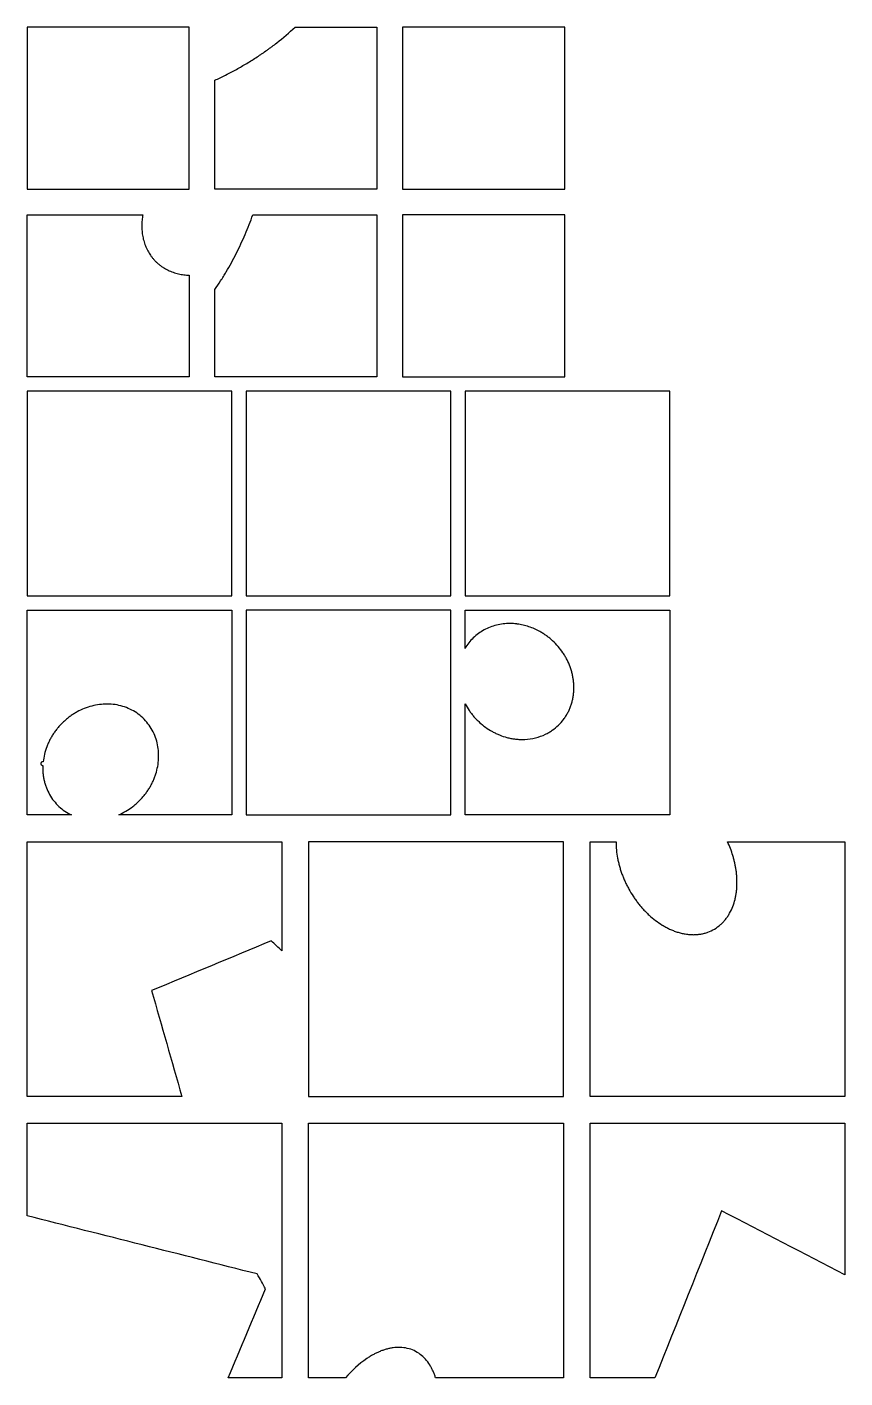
# Model space of a CAD drawing. Header units: inches. Extents: x 0 to 26.1, y 0 to 43.2.
import ezdxf

# ---------------------------------------------------------------- set-up
doc = ezdxf.new("R2010")
doc.units = ezdxf.units.IN
doc.header["$LTSCALE"] = 0.03937
doc.header["$MEASUREMENT"] = 0
doc.layers.add('PLASMA', color=7, linetype='Continuous')

msp = doc.modelspace()

# ---------------------------------------------------------------- linework, layer by layer
at = {"layer": 'PLASMA'}
for points, degree in [([(5.183, 43.183), (2.591, 43.183), (0, 43.183)], 2), ([(0, 43.183), (0, 41.455), (0, 39.728), (0, 38)], 3), ([(5.183, 38), (5.183, 39.728), (5.183, 41.455), (5.183, 43.183)], 3), ([(17.183, 43.183), (14.591, 43.183), (12, 43.183)], 2), ([(12, 43.183), (12, 41.455), (12, 39.728), (12, 38)], 3), ([(17.183, 38), (17.183, 39.728), (17.183, 41.455), (17.183, 43.183)], 3), ([(0, 38), (2.591, 38), (5.183, 38)], 2), ([(12, 38), (14.591, 38), (17.183, 38)], 2), ([(17.183, 37.183), (14.591, 37.183), (12, 37.183)], 2), ([(12, 37.183), (12, 35.455), (12, 33.728), (12, 32)], 3), ([(17.183, 32), (17.183, 33.728), (17.183, 35.455), (17.183, 37.183)], 3), ([(12, 32), (14.591, 32), (17.183, 32)], 2), ([(6.543, 31.543), (3.272, 31.543), (0, 31.543)], 2), ([(0, 31.543), (0, 29.362), (0, 27.181), (0, 25)], 3), ([(6.543, 25), (6.543, 27.181), (6.543, 29.362), (6.543, 31.543)], 3), ([(13.543, 31.543), (10.272, 31.543), (7, 31.543)], 2), ([(7, 31.543), (7, 29.362), (7, 27.181), (7, 25)], 3), ([(13.543, 25), (13.543, 27.181), (13.543, 29.362), (13.543, 31.543)], 3), ([(20.543, 31.543), (17.272, 31.543), (14, 31.543)], 2), ([(14, 31.543), (14, 29.362), (14, 27.181), (14, 25)], 3), ([(20.543, 25), (20.543, 27.181), (20.543, 29.362), (20.543, 31.543)], 3), ([(0, 25), (3.272, 25), (6.543, 25)], 2), ([(7, 25), (10.272, 25), (13.543, 25)], 2), ([(14, 25), (17.272, 25), (20.543, 25)], 2), ([(13.543, 24.543), (10.272, 24.543), (7, 24.543)], 2), ([(7, 24.543), (7, 22.362), (7, 20.181), (7, 18)], 3), ([(13.543, 18), (13.543, 20.181), (13.543, 22.362), (13.543, 24.543)], 3), ([(7, 18), (10.272, 18), (13.543, 18)], 2), ([(17.14, 17.14), (13.07, 17.14), (9, 17.14)], 2), ([(9, 17.14), (9, 14.427), (9, 11.713), (9, 9)], 3), ([(17.14, 9), (17.14, 11.713), (17.14, 14.427), (17.14, 17.14)], 3), ([(9, 9), (13.07, 9), (17.14, 9)], 2)]:
    msp.add_open_spline(points, degree=degree, dxfattribs=at)
for points, knots in [([(8.565, 43.183), (8.381, 43.004), (8.184, 42.834), (7.931, 42.637), (7.881, 42.598), (7.804, 42.54), (7.778, 42.521), (7.725, 42.483), (7.699, 42.464), (7.62, 42.408), (7.567, 42.371), (7.488, 42.317), (7.461, 42.299), (7.407, 42.263), (7.38, 42.245), (7.299, 42.192), (7.245, 42.157), (7.136, 42.089), (7.081, 42.055), (6.97, 41.989), (6.915, 41.956), (6.803, 41.892), (6.747, 41.86), (6.577, 41.767), (6.463, 41.707), (6.233, 41.59), (6.117, 41.534), (6, 41.48), (6, 40.32), (6, 39.16), (6, 38), (7.728, 38), (9.455, 38), (11.183, 38), (11.183, 39.728), (11.183, 41.455), (11.183, 43.183), (10.31, 43.183), (9.438, 43.183), (8.565, 43.183)], [0, 0, 0, 0, 0.249097, 0.249097, 0.311097, 0.311097, 0.342505, 0.342505, 0.374174, 0.374174, 0.43635, 0.43635, 0.467744, 0.467744, 0.499332, 0.499332, 0.561591, 0.561591, 0.624416, 0.624416, 0.686812, 0.686812, 0.749547, 0.749547, 0.874815, 0.874815, 1, 1, 1, 2, 2, 2, 3, 3, 3, 4, 4, 4, 5, 5, 5, 5]), ([(5.183, 35.251), (5.124, 35.253), (5.065, 35.257), (4.949, 35.272), (4.893, 35.281), (4.779, 35.308), (4.723, 35.324), (4.612, 35.362), (4.559, 35.384), (4.454, 35.435), (4.403, 35.463), (4.329, 35.51), (4.305, 35.527), (4.258, 35.561), (4.235, 35.579), (4.19, 35.616), (4.168, 35.635), (4.126, 35.674), (4.105, 35.695), (4.065, 35.737), (4.045, 35.759), (4.008, 35.804), (3.989, 35.827), (3.937, 35.897), (3.906, 35.945), (3.848, 36.046), (3.822, 36.099), (3.776, 36.206), (3.756, 36.26), (3.723, 36.372), (3.709, 36.429), (3.687, 36.544), (3.679, 36.601), (3.672, 36.688), (3.67, 36.717), (3.667, 36.776), (3.667, 36.805), (3.667, 36.864), (3.668, 36.892), (3.671, 36.95), (3.674, 36.979), (3.682, 37.067), (3.69, 37.125), (3.701, 37.183), (2.467, 37.183), (1.234, 37.183), (0, 37.183), (0, 35.455), (0, 33.728), (0, 32), (1.728, 32), (3.455, 32), (5.183, 32), (5.183, 33.084), (5.183, 34.168), (5.183, 35.251)], [0, 0, 0, 0, 0.063079, 0.063079, 0.125016, 0.125016, 0.188016, 0.188016, 0.250076, 0.250076, 0.312861, 0.312861, 0.343976, 0.343976, 0.375006, 0.375006, 0.406214, 0.406214, 0.437416, 0.437416, 0.468631, 0.468631, 0.499921, 0.499921, 0.562116, 0.562116, 0.624968, 0.624968, 0.686984, 0.686984, 0.750028, 0.750028, 0.811978, 0.811978, 0.843331, 0.843331, 0.874996, 0.874996, 0.905806, 0.905806, 0.936908, 0.936908, 1, 1, 1, 2, 2, 2, 3, 3, 3, 4, 4, 4, 5, 5, 5, 5]), ([(7.214, 37.183), (7.141, 36.97), (7.06, 36.761), (6.884, 36.348), (6.789, 36.145), (6.586, 35.744), (6.478, 35.548), (6.335, 35.306), (6.306, 35.258), (6.247, 35.162), (6.217, 35.115), (6.126, 34.974), (6.064, 34.88), (6, 34.788), (6, 33.859), (6, 32.929), (6, 32), (7.728, 32), (9.455, 32), (11.183, 32), (11.183, 33.728), (11.183, 35.455), (11.183, 37.183), (9.86, 37.183), (8.537, 37.183), (7.214, 37.183)], [0, 0, 0, 0, 0.250089, 0.250089, 0.500094, 0.500094, 0.750193, 0.750193, 0.812903, 0.812903, 0.875027, 0.875027, 1, 1, 1, 2, 2, 2, 3, 3, 3, 4, 4, 4, 5, 5, 5, 5]), ([(0.515, 19.694), (0.533, 19.858), (0.572, 20.02), (0.645, 20.214), (0.661, 20.253), (0.696, 20.33), (0.714, 20.368), (0.754, 20.442), (0.774, 20.479), (0.818, 20.552), (0.841, 20.588), (0.889, 20.657), (0.913, 20.691), (0.965, 20.757), (0.991, 20.789), (1.046, 20.852), (1.075, 20.883), (1.133, 20.942), (1.163, 20.971), (1.225, 21.028), (1.257, 21.055), (1.322, 21.107), (1.355, 21.133), (1.423, 21.181), (1.458, 21.204), (1.528, 21.249), (1.564, 21.27), (1.675, 21.331), (1.752, 21.367), (1.909, 21.43), (1.989, 21.457), (2.151, 21.499), (2.232, 21.515), (2.396, 21.536), (2.478, 21.541), (2.645, 21.541), (2.73, 21.535), (2.897, 21.51), (2.979, 21.492), (3.139, 21.443), (3.216, 21.414), (3.365, 21.343), (3.437, 21.302), (3.573, 21.209), (3.638, 21.157), (3.76, 21.042), (3.815, 20.981), (3.917, 20.848), (3.963, 20.779), (4.043, 20.631), (4.078, 20.554), (4.134, 20.398), (4.156, 20.319), (4.188, 20.157), (4.199, 20.075), (4.208, 19.908), (4.207, 19.824), (4.194, 19.655), (4.181, 19.571), (4.146, 19.407), (4.124, 19.328), (4.083, 19.211), (4.068, 19.172), (4.036, 19.095), (4.018, 19.057), (3.981, 18.982), (3.962, 18.945), (3.92, 18.872), (3.898, 18.836), (3.852, 18.765), (3.828, 18.731), (3.778, 18.663), (3.752, 18.629), (3.698, 18.564), (3.67, 18.533), (3.613, 18.472), (3.584, 18.442), (3.523, 18.384), (3.492, 18.356), (3.427, 18.302), (3.395, 18.276), (3.228, 18.151), (3.083, 18.066), (2.93, 18), (4.135, 18), (5.339, 18), (6.543, 18), (6.543, 20.181), (6.543, 22.362), (6.543, 24.543), (4.362, 24.543), (2.181, 24.543), (0, 24.543), (0, 22.362), (0, 20.181), (0, 18), (0.473, 18), (0.945, 18), (1.418, 18), (1.272, 18.069), (1.138, 18.16), (0.96, 18.325), (0.906, 18.384), (0.806, 18.511), (0.761, 18.577), (0.681, 18.718), (0.647, 18.79), (0.603, 18.903), (0.59, 18.941), (0.567, 19.018), (0.556, 19.057), (0.538, 19.136), (0.531, 19.175), (0.518, 19.255), (0.514, 19.295), (0.503, 19.416), (0.502, 19.496), (0.505, 19.577), (0.488, 19.575), (0.471, 19.581), (0.452, 19.6), (0.447, 19.607), (0.441, 19.623), (0.44, 19.632), (0.441, 19.649), (0.444, 19.658), (0.452, 19.673), (0.458, 19.679), (0.472, 19.689), (0.48, 19.693), (0.494, 19.695), (0.498, 19.696), (0.504, 19.695), (0.506, 19.695), (0.51, 19.695), (0.512, 19.694), (0.515, 19.694)], [0, 0, 0, 0, 0.064877, 0.064877, 0.081343, 0.081343, 0.09788, 0.09788, 0.11449, 0.11449, 0.131146, 0.131146, 0.147523, 0.147523, 0.163915, 0.163915, 0.180335, 0.180335, 0.196743, 0.196743, 0.213155, 0.213155, 0.229525, 0.229525, 0.245876, 0.245876, 0.26216, 0.26216, 0.295484, 0.295484, 0.328462, 0.328462, 0.36103, 0.36103, 0.393148, 0.393148, 0.426496, 0.426496, 0.459379, 0.459379, 0.491865, 0.491865, 0.524055, 0.524055, 0.556715, 0.556715, 0.589353, 0.589353, 0.622115, 0.622115, 0.655138, 0.655138, 0.68719, 0.68719, 0.719675, 0.719675, 0.752634, 0.752634, 0.786069, 0.786069, 0.818369, 0.818369, 0.834656, 0.834656, 0.851041, 0.851041, 0.867478, 0.867478, 0.883991, 0.883991, 0.900533, 0.900533, 0.917126, 0.917126, 0.933575, 0.933575, 0.950045, 0.950045, 0.966496, 0.966496, 0.982939, 0.982939, 1.048206, 1.048206, 1.048206, 2.096411, 2.096411, 2.096411, 3.144617, 3.144617, 3.144617, 4.192822, 4.192822, 4.192822, 5.241028, 5.241028, 5.241028, 6.289233, 6.289233, 6.289233, 6.551534, 6.551534, 6.682527, 6.682527, 6.8134, 6.8134, 6.944398, 6.944398, 7.009624, 7.009624, 7.075275, 7.075275, 7.140483, 7.140483, 7.206161, 7.206161, 7.337439, 7.337439, 7.337439, 8.12917, 8.12917, 8.524497, 8.524497, 8.918471, 8.918471, 9.309778, 9.309778, 9.699363, 9.699363, 10.088206, 10.088206, 10.30454, 10.30454, 10.363548, 10.363548, 10.482056, 10.482056, 10.482056, 10.482056]), ([(15.427, 24.115), (15.465, 24.115), (15.503, 24.114), (15.575, 24.109), (15.609, 24.106), (15.642, 24.103), (15.643, 24.103), (15.643, 24.102), (15.643, 24.102), (15.651, 24.102), (15.659, 24.101), (15.729, 24.091), (15.791, 24.08), (15.915, 24.052), (15.976, 24.034), (16.098, 23.994), (16.158, 23.971), (16.276, 23.918), (16.334, 23.889), (16.427, 23.837), (16.463, 23.816), (16.534, 23.77), (16.568, 23.747), (16.637, 23.697), (16.67, 23.672), (16.735, 23.618), (16.767, 23.591), (16.86, 23.505), (16.918, 23.444), (17.028, 23.317), (17.079, 23.25), (17.15, 23.144), (17.173, 23.108), (17.216, 23.035), (17.237, 22.997), (17.295, 22.884), (17.329, 22.806), (17.372, 22.687), (17.385, 22.647), (17.409, 22.567), (17.419, 22.526), (17.438, 22.445), (17.446, 22.404), (17.459, 22.323), (17.464, 22.282), (17.472, 22.198), (17.475, 22.155), (17.477, 22.069), (17.476, 22.026), (17.473, 21.941), (17.469, 21.899), (17.46, 21.815), (17.453, 21.773), (17.437, 21.691), (17.428, 21.65), (17.407, 21.569), (17.394, 21.53), (17.367, 21.451), (17.352, 21.413), (17.319, 21.337), (17.301, 21.3), (17.262, 21.227), (17.241, 21.19), (17.196, 21.119), (17.172, 21.085), (17.096, 20.984), (17.041, 20.921), (16.919, 20.805), (16.854, 20.751), (16.751, 20.679), (16.715, 20.657), (16.642, 20.614), (16.605, 20.595), (16.465, 20.527), (16.358, 20.489), (16.136, 20.434), (16.022, 20.418), (15.844, 20.409), (15.782, 20.41), (15.673, 20.416), (15.627, 20.42), (15.541, 20.432), (15.5, 20.438), (15.419, 20.454), (15.378, 20.463), (15.257, 20.495), (15.178, 20.522), (15.061, 20.569), (15.022, 20.586), (14.946, 20.622), (14.908, 20.641), (14.796, 20.703), (14.724, 20.748), (14.586, 20.847), (14.521, 20.9), (14.427, 20.986), (14.397, 21.015), (14.338, 21.075), (14.31, 21.106), (14.255, 21.17), (14.228, 21.203), (14.177, 21.269), (14.152, 21.303), (14.082, 21.407), (14.039, 21.479), (14, 21.554), (14, 20.369), (14, 19.185), (14, 18), (16.181, 18), (18.362, 18), (20.543, 18), (20.543, 20.181), (20.543, 22.362), (20.543, 24.543), (18.362, 24.543), (16.181, 24.543), (14, 24.543), (14, 24.136), (14, 23.728), (14, 23.32), (14.072, 23.443), (14.16, 23.556), (14.314, 23.706), (14.368, 23.752), (14.483, 23.837), (14.543, 23.875), (14.668, 23.944), (14.733, 23.974), (14.866, 24.026), (14.933, 24.047), (15.072, 24.081), (15.142, 24.094), (15.284, 24.111), (15.355, 24.115), (15.427, 24.115)], [0, 0, 0, 0, 0.05693, 0.05693, 0.106896, 0.106896, 0.107397, 0.107397, 0.107648, 0.107648, 0.119079, 0.119079, 0.213054, 0.213054, 0.307947, 0.307947, 0.403666, 0.403666, 0.500085, 0.500085, 0.562274, 0.562274, 0.624633, 0.624633, 0.687148, 0.687148, 0.749748, 0.749748, 0.874881, 0.874881, 0.999776, 0.999776, 1.063337, 1.063337, 1.126687, 1.126687, 1.252387, 1.252387, 1.314827, 1.314827, 1.37689, 1.37689, 1.438544, 1.438544, 1.499801, 1.499801, 1.563803, 1.563803, 1.627316, 1.627316, 1.69036, 1.69036, 1.752957, 1.752957, 1.815118, 1.815118, 1.876862, 1.876862, 1.938253, 1.938253, 1.99934, 1.99934, 2.062048, 2.062048, 2.124539, 2.124539, 2.249173, 2.249173, 2.373831, 2.373831, 2.43641, 2.43641, 2.499235, 2.499235, 2.667332, 2.667332, 2.838466, 2.838466, 2.931742, 2.931742, 3.000115, 3.000115, 3.061418, 3.061418, 3.123127, 3.123127, 3.247601, 3.247601, 3.310374, 3.310374, 3.37343, 3.37343, 3.500121, 3.500121, 3.625204, 3.625204, 3.687877, 3.687877, 3.75054, 3.75054, 3.813142, 3.813142, 3.875634, 3.875634, 4, 4, 4, 5, 5, 5, 6, 6, 6, 7, 7, 7, 8, 8, 8, 9, 9, 9, 9.249717, 9.249717, 9.374772, 9.374772, 9.499845, 9.499845, 9.625053, 9.625053, 9.749896, 9.749896, 9.874939, 9.874939, 10, 10, 10, 10]), ([(7.806, 13.973), (7.917, 13.867), (8.028, 13.761), (8.14, 13.655), (8.14, 14.817), (8.14, 15.978), (8.14, 17.14), (5.427, 17.14), (2.713, 17.14), (0, 17.14), (0, 14.427), (0, 11.713), (0, 9), (1.649, 9), (3.297, 9), (4.946, 9), (4.625, 10.127), (4.303, 11.254), (3.981, 12.381), (5.256, 12.912), (6.531, 13.442), (7.806, 13.973)], [0, 0, 0, 0, 1, 1, 1, 2, 2, 2, 3, 3, 3, 4, 4, 4, 5, 5, 5, 6, 6, 6, 7, 7, 7, 7]), ([(21.295, 14.17), (21.252, 14.17), (21.21, 14.172), (21.146, 14.177), (21.124, 14.18), (21.081, 14.185), (21.059, 14.188), (20.994, 14.199), (20.95, 14.208), (20.885, 14.224), (20.863, 14.229), (20.819, 14.242), (20.798, 14.248), (20.735, 14.269), (20.695, 14.283), (20.635, 14.307), (20.615, 14.315), (20.575, 14.332), (20.555, 14.341), (20.495, 14.369), (20.455, 14.389), (20.396, 14.421), (20.377, 14.432), (20.337, 14.455), (20.318, 14.466), (20.148, 14.57), (20.008, 14.679), (19.847, 14.827), (19.816, 14.857), (19.754, 14.919), (19.724, 14.95), (19.664, 15.015), (19.635, 15.049), (19.578, 15.116), (19.55, 15.151), (19.496, 15.221), (19.47, 15.256), (19.419, 15.327), (19.394, 15.363), (19.321, 15.474), (19.276, 15.549), (19.211, 15.665), (19.191, 15.704), (19.151, 15.783), (19.132, 15.823), (19.096, 15.903), (19.078, 15.943), (19.045, 16.024), (19.029, 16.065), (18.998, 16.148), (18.984, 16.19), (18.964, 16.254), (18.957, 16.275), (18.944, 16.317), (18.938, 16.339), (18.921, 16.402), (18.91, 16.445), (18.89, 16.53), (18.881, 16.572), (18.84, 16.788), (18.823, 16.964), (18.823, 17.14), (18.549, 17.14), (18.274, 17.14), (18, 17.14), (18, 14.427), (18, 11.713), (18, 9), (20.713, 9), (23.427, 9), (26.14, 9), (26.14, 11.713), (26.14, 14.427), (26.14, 17.14), (24.889, 17.14), (23.638, 17.14), (22.387, 17.14), (22.42, 17.068), (22.451, 16.995), (22.508, 16.848), (22.533, 16.774), (22.568, 16.661), (22.579, 16.622), (22.599, 16.546), (22.608, 16.507), (22.626, 16.43), (22.634, 16.392), (22.648, 16.315), (22.654, 16.277), (22.666, 16.198), (22.671, 16.158), (22.677, 16.099), (22.679, 16.079), (22.682, 16.039), (22.683, 16.019), (22.687, 15.961), (22.688, 15.921), (22.689, 15.863), (22.689, 15.843), (22.689, 15.805), (22.688, 15.786), (22.687, 15.726), (22.684, 15.686), (22.68, 15.625), (22.678, 15.605), (22.674, 15.566), (22.671, 15.546), (22.663, 15.488), (22.657, 15.449), (22.646, 15.392), (22.643, 15.373), (22.635, 15.336), (22.63, 15.317), (22.588, 15.146), (22.532, 14.997), (22.435, 14.824), (22.414, 14.789), (22.37, 14.722), (22.346, 14.69), (22.297, 14.629), (22.272, 14.599), (22.218, 14.543), (22.191, 14.516), (22.103, 14.438), (22.039, 14.391), (21.904, 14.31), (21.832, 14.277), (21.722, 14.236), (21.685, 14.225), (21.61, 14.205), (21.572, 14.197), (21.494, 14.183), (21.455, 14.178), (21.375, 14.172), (21.335, 14.17), (21.295, 14.17)], [0, 0, 0, 0, 0.030222, 0.030222, 0.045559, 0.045559, 0.06108, 0.06108, 0.09266, 0.09266, 0.108729, 0.108729, 0.124982, 0.124982, 0.155267, 0.155267, 0.17066, 0.17066, 0.186201, 0.186201, 0.217787, 0.217787, 0.233821, 0.233821, 0.249996, 0.249996, 0.374812, 0.374812, 0.40562, 0.40562, 0.436757, 0.436757, 0.468168, 0.468168, 0.499835, 0.499835, 0.530921, 0.530921, 0.562174, 0.562174, 0.624976, 0.624976, 0.656312, 0.656312, 0.687644, 0.687644, 0.718872, 0.718872, 0.750002, 0.750002, 0.781653, 0.781653, 0.797396, 0.797396, 0.813095, 0.813095, 0.844273, 0.844273, 0.875159, 0.875159, 1, 1, 1, 2, 2, 2, 3, 3, 3, 4, 4, 4, 5, 5, 5, 6, 6, 6, 6.062831, 6.062831, 6.125139, 6.125139, 6.156828, 6.156828, 6.18825, 6.18825, 6.219396, 6.219396, 6.25024, 6.25024, 6.282156, 6.282156, 6.297977, 6.297977, 6.313685, 6.313685, 6.344761, 6.344761, 6.360136, 6.360136, 6.3754, 6.3754, 6.40752, 6.40752, 6.423372, 6.423372, 6.439093, 6.439093, 6.470084, 6.470084, 6.485358, 6.485358, 6.500502, 6.500502, 6.625513, 6.625513, 6.657508, 6.657508, 6.688939, 6.688939, 6.719845, 6.719845, 6.750361, 6.750361, 6.81286, 6.81286, 6.875134, 6.875134, 6.905776, 6.905776, 6.936715, 6.936715, 6.968099, 6.968099, 7, 7, 7, 7]), ([(7.621, 2.847), (7.224, 1.898), (6.826, 0.949), (6.429, 0), (6.999, 0), (7.57, 0), (8.14, 0), (8.14, 2.713), (8.14, 5.427), (8.14, 8.14), (5.427, 8.14), (2.713, 8.14), (0, 8.14), (0, 7.154), (0, 6.169), (0, 5.184), (2.453, 4.564), (4.906, 3.944), (7.359, 3.324), (7.446, 3.165), (7.534, 3.006), (7.621, 2.847)], [0, 0, 0, 0, 1, 1, 1, 2, 2, 2, 3, 3, 3, 4, 4, 4, 5, 5, 5, 6, 6, 6, 7, 7, 7, 7]), ([(10.183, 0), (10.378, 0.232), (10.604, 0.448), (10.888, 0.641), (10.921, 0.663), (10.972, 0.694), (10.988, 0.704), (11.022, 0.723), (11.038, 0.733), (11.088, 0.76), (11.122, 0.778), (11.172, 0.803), (11.189, 0.81), (11.223, 0.826), (11.239, 0.833), (11.293, 0.856), (11.33, 0.87), (11.386, 0.89), (11.404, 0.896), (11.441, 0.908), (11.459, 0.914), (11.514, 0.929), (11.551, 0.938), (11.606, 0.95), (11.624, 0.953), (11.66, 0.96), (11.678, 0.963), (11.848, 0.986), (12.002, 0.982), (12.302, 0.913), (12.441, 0.848), (12.687, 0.663), (12.789, 0.547), (12.88, 0.402), (12.889, 0.386), (12.908, 0.355), (12.917, 0.338), (12.943, 0.289), (12.959, 0.255), (12.983, 0.203), (12.99, 0.185), (13.005, 0.15), (13.012, 0.131), (13.032, 0.076), (13.045, 0.038), (13.057, 0), (14.418, 0), (15.779, 0), (17.14, 0), (17.14, 2.713), (17.14, 5.427), (17.14, 8.14), (14.427, 8.14), (11.713, 8.14), (9, 8.14), (9, 5.427), (9, 2.713), (9, 0), (9.394, 0), (9.789, 0), (10.183, 0)], [0, 0, 0, 0, 0.248789, 0.248789, 0.281157, 0.281157, 0.297068, 0.297068, 0.3128, 0.3128, 0.343682, 0.343682, 0.358839, 0.358839, 0.37382, 0.37382, 0.406391, 0.406391, 0.422329, 0.422329, 0.438059, 0.438059, 0.468871, 0.468871, 0.483956, 0.483956, 0.498857, 0.498857, 0.624194, 0.624194, 0.749764, 0.749764, 0.874982, 0.874982, 0.889878, 0.889878, 0.904958, 0.904958, 0.93577, 0.93577, 0.951494, 0.951494, 0.967426, 0.967426, 1, 1, 1, 2, 2, 2, 3, 3, 3, 4, 4, 4, 5, 5, 5, 6, 6, 6, 6]), ([(20.068, 0), (20.778, 1.78), (21.487, 3.559), (22.197, 5.339), (23.511, 4.658), (24.825, 3.977), (26.14, 3.296), (26.14, 4.91), (26.14, 6.525), (26.14, 8.14), (23.427, 8.14), (20.713, 8.14), (18, 8.14), (18, 5.427), (18, 2.713), (18, 0), (18.689, 0), (19.379, 0), (20.068, 0)], [0, 0, 0, 0, 1, 1, 1, 2, 2, 2, 3, 3, 3, 4, 4, 4, 5, 5, 5, 6, 6, 6, 6])]:
    msp.add_open_spline(points, degree=3, knots=knots, dxfattribs=at)

doc.saveas('drawing.dxf')
